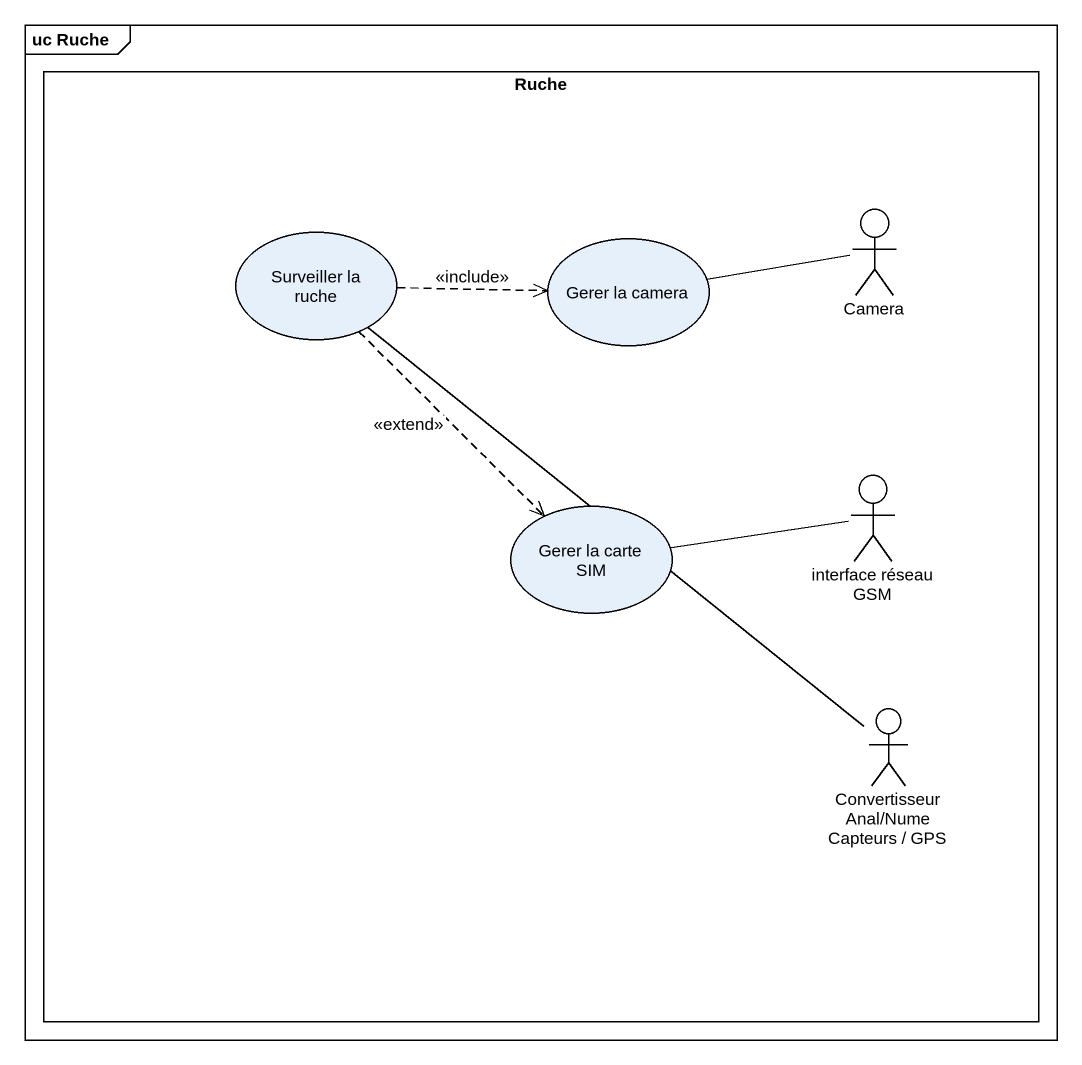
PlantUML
@startuml
mainframe uc Ruche
rectangle Ruche {
  usecase "Surveiller la ruche" as Surveiller_la_ruche
  usecase "Gerer la camera" as Gerer_la_camera
  actor Camera
  actor "interface réseau GSM" as interface_réseau_GSM
  usecase "Gerer la carte SIM" as Gerer_la_carte_SIM
  actor "Convertisseur Anal/Nume Capteurs / GPS" as Convertisseur_Anal_Nume
}
Surveiller_la_ruche .right.> Gerer_la_camera : <<include>>
Surveiller_la_ruche ..> Gerer_la_carte_SIM : <<extend>>
Surveiller_la_ruche -- Convertisseur_Anal_Nume
Camera -left- Gerer_la_camera
interface_réseau_GSM -left- Gerer_la_carte_SIM
@enduml
